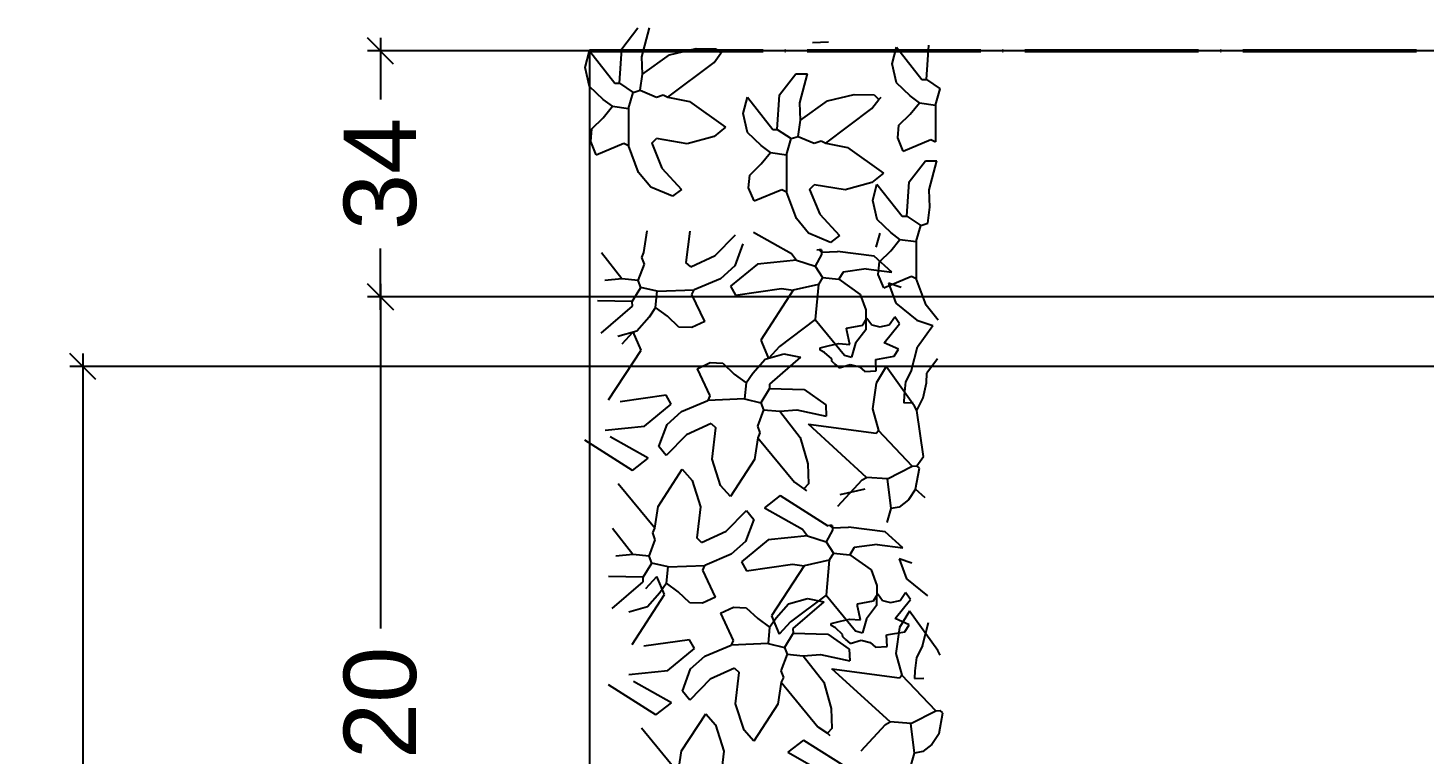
# Model space of a CAD drawing. Header units: inches. Extents: x 745 to 1928, y 308 to 2639.
# Drawn here: x 761.8 to 954.8, y 1880 to 1980.4 of the extents above; entities that cross this region are included whole.
import ezdxf

# ---------------------------------------------------------------- set-up
doc = ezdxf.new("R2010")
doc.units = ezdxf.units.IN
doc.header["$MEASUREMENT"] = 0
doc.linetypes.add('ACAD_ISO04W100', pattern=[30, 24, -3, 0, -3])
for name, color, linetype, lineweight in [('A-ELEV-MBE1', 7, 'Continuous', 25), ('A-WALL-FULL', 7, 'Continuous', 50), ('G-ANNO-DIM', 90, 'Continuous', 18), ('G-HEDGE', 96, 'Continuous', 25)]:
    doc.layers.add(name, color=color, linetype=linetype, lineweight=lineweight)
doc.styles.add('ARIAL', font='arial.ttf')
doc.dimstyles.new('TICK_36', dxfattribs={"dimtxt": 10, "dimasz": 3.6, "dimexe": 1.8, "dimexo": 1.2, "dimgap": 1.8, "dimtad": 0, "dimdec": 0, "dimzin": 0, "dimdsep": 46, "dimtxsty": 'ARIAL', "dimblk": 'OBLIQUE', "dimcen": 1.8, "dimdle": 1.8, "dimclrd": 256, "dimclrt": 256, "dimadec": 0, "dimazin": 0, "dimtfac": 1, "dimtdec": 0, "dimtmove": 1, "dimatfit": 3, "dimldrblk": 'OPEN90', "dimfxl": 1, "dimtfill": 1, "dimtolj": 1, "dimtzin": 0, "dimarcsym": 0})

# ---------------------------------------------------------------- blocks, each defined once
blk = doc.blocks.new('_Oblique')
at = {"color": 0, "linetype": 'ByBlock', "lineweight": -2}
blk.add_line((-0.5, -0.5), (0.5, 0.5), dxfattribs=at)
blk = doc.blocks.new('*D22')
at = {"layer": 'Defpoints', "color": 0, "transparency": 16777216}
for p in [(1753.42, 1977.17), (1753.42, 1723.17), (1881.37, 1723.17), (956.41, 617.04), (791.14, 527.04), (956.41, 527.04)]:
    blk.add_point(p, dxfattribs=at)
at = {"layer": 'G-ANNO-DIM', "lineweight": -2, "transparency": 16777216}
for p, q in [((1881.37, 1978.97), (1881.37, 1863.08)), ((1881.37, 1721.37), (1881.37, 1837.26)), ((791.14, 618.84), (791.14, 580.99)), ((791.14, 525.24), (791.14, 563.09))]:
    blk.add_line(p, q, dxfattribs=at)
at = {"layer": 'G-ANNO-DIM', "color": 0, "lineweight": -2, "transparency": 16777216}
for p, q in [((1754.62, 1977.17), (1883.17, 1977.17)), ((1754.62, 1723.17), (1883.17, 1723.17)), ((955.21, 617.04), (789.34, 617.04)), ((955.21, 527.04), (789.34, 527.04))]:
    blk.add_line(p, q, dxfattribs=at)
at = {"layer": 'G-ANNO-DIM', "lineweight": -2, "transparency": 16777216, "xscale": 3.6, "yscale": 3.6, "zscale": 3.6}
for p, rotation in [((1881.37, 1977.17), 90), ((1881.37, 1723.17), 270), ((791.14, 617.04), 90), ((791.14, 527.04), 270)]:
    blk.add_blockref('_Oblique', p, dxfattribs=dict(at, rotation=rotation))
at = {"layer": 'G-ANNO-DIM', "transparency": 16777216, "char_height": 10, "attachment_point": 5, "rotation": 90, "style": 'ARIAL', "bg_fill": 3, "box_fill_scale": 1.25, "bg_fill_color": 256, "bg_fill_true_color": 13158600, "bg_fill_transparency": 0}
for s, insert in [('\\A1;254', (1881.37, 1850.17)), ('\\A1;90', (791.14, 572.04))]:
    blk.add_mtext(s, dxfattribs=dict(at, insert=insert))
blk = doc.blocks.new('_Open90')
at = {"color": 0, "linetype": 'ByBlock', "lineweight": -2}
for p, q in [((0, 0), (-1, 0)), ((-0.5, 0.5), (0, 0)), ((0, 0), (-0.5, -0.5))]:
    blk.add_line(p, q, dxfattribs=at)
blk = doc.blocks.new('*D33')
at = {"layer": 'Defpoints', "color": 0, "transparency": 16777216}
for p in [(1233.67, 1943.17), (810.53, 1823.17), (1233.67, 1823.17)]:
    blk.add_point(p, dxfattribs=at)
at = {"layer": 'G-ANNO-DIM', "color": 0, "lineweight": -2, "transparency": 16777216}
for p, q in [((1232.47, 1943.17), (808.73, 1943.17)), ((1232.47, 1823.17), (808.73, 1823.17))]:
    blk.add_line(p, q, dxfattribs=at)
at = {"layer": 'G-ANNO-DIM', "lineweight": -2, "transparency": 16777216}
for p, q in [((810.53, 1944.97), (810.53, 1895.53)), ((810.53, 1821.37), (810.53, 1870.81))]:
    blk.add_line(p, q, dxfattribs=at)
at = {"layer": 'G-ANNO-DIM', "lineweight": -2, "transparency": 16777216, "xscale": 3.6, "yscale": 3.6, "zscale": 3.6}
for p, rotation in [((810.53, 1943.17), 90), ((810.53, 1823.17), 270)]:
    blk.add_blockref('_Oblique', p, dxfattribs=dict(at, rotation=rotation))
at = {"layer": 'G-ANNO-DIM', "transparency": 16777216, "insert": (810.53, 1883.17), "char_height": 10, "attachment_point": 5, "rotation": 90, "style": 'ARIAL', "bg_fill": 3, "box_fill_scale": 1.25, "bg_fill_color": 256, "bg_fill_true_color": 13158600, "bg_fill_transparency": 0}
blk.add_mtext('\\A1;120', dxfattribs=at)
blk = doc.blocks.new('*D34')
at = {"layer": 'Defpoints', "color": 0, "transparency": 16777216}
for p in [(810.53, 1977.17), (1233.67, 1977.17), (1233.67, 1943.17)]:
    blk.add_point(p, dxfattribs=at)
at = {"layer": 'G-ANNO-DIM', "lineweight": -2, "transparency": 16777216}
for p, q in [((810.53, 1978.97), (810.53, 1969.11)), ((810.53, 1941.37), (810.53, 1951.23))]:
    blk.add_line(p, q, dxfattribs=at)
at = {"layer": 'G-ANNO-DIM', "color": 0, "lineweight": -2, "transparency": 16777216}
for p, q in [((1232.47, 1977.17), (808.73, 1977.17)), ((1232.47, 1943.17), (808.73, 1943.17))]:
    blk.add_line(p, q, dxfattribs=at)
at = {"layer": 'G-ANNO-DIM', "lineweight": -2, "transparency": 16777216, "xscale": 3.6, "yscale": 3.6, "zscale": 3.6}
for p, rotation in [((810.53, 1977.17), 90), ((810.53, 1943.17), 270)]:
    blk.add_blockref('_Oblique', p, dxfattribs=dict(at, rotation=rotation))
at = {"layer": 'G-ANNO-DIM', "transparency": 16777216, "insert": (810.53, 1960.17), "char_height": 10, "attachment_point": 5, "rotation": 90, "style": 'ARIAL', "bg_fill": 3, "box_fill_scale": 1.25, "bg_fill_color": 256, "bg_fill_true_color": 13158600, "bg_fill_transparency": 0}
blk.add_mtext('\\A1;34', dxfattribs=at)
blk = doc.blocks.new('*D36')
at = {"layer": 'Defpoints', "color": 0, "transparency": 16777216}
for p in [(960.57, 1933.53), (769.39, 1725.17), (960.57, 1725.17)]:
    blk.add_point(p, dxfattribs=at)
at = {"layer": 'G-ANNO-DIM', "color": 0, "lineweight": -2, "transparency": 16777216}
for p, q in [((959.37, 1933.53), (767.59, 1933.53)), ((959.37, 1725.17), (767.59, 1725.17))]:
    blk.add_line(p, q, dxfattribs=at)
at = {"layer": 'G-ANNO-DIM', "lineweight": -2, "transparency": 16777216}
for p, q in [((769.39, 1935.33), (769.39, 1842.29)), ((769.39, 1723.37), (769.39, 1816.41))]:
    blk.add_line(p, q, dxfattribs=at)
at = {"layer": 'G-ANNO-DIM', "lineweight": -2, "transparency": 16777216, "xscale": 3.6, "yscale": 3.6, "zscale": 3.6}
for p, rotation in [((769.39, 1933.53), 90), ((769.39, 1725.17), 270)]:
    blk.add_blockref('_Oblique', p, dxfattribs=dict(at, rotation=rotation))
at = {"layer": 'G-ANNO-DIM', "transparency": 16777216, "insert": (769.39, 1829.35), "char_height": 10, "attachment_point": 5, "rotation": 90, "style": 'ARIAL', "bg_fill": 3, "box_fill_scale": 1.25, "bg_fill_color": 256, "bg_fill_true_color": 13158600, "bg_fill_transparency": 0}
blk.add_mtext('\\A1;208', dxfattribs=at)

msp = doc.modelspace()

# ---------------------------------------------------------------- dimensions: what is measured, and where the dimension line sits
at = {"layer": 'G-ANNO-DIM'}
dim = msp.add_linear_dim(base=(1881.37, 1723.17), p1=(1753.42, 1977.17), p2=(1753.42, 1723.17), angle=90, dimstyle='TICK_36', dxfattribs=at)
dim.commit()
dim.dimension.update_dxf_attribs({"geometry": '*D22', "text_midpoint": (1881.37, 1850.17)})

# ---------------------------------------------------------------- next in the draw order: linework, layer by layer
at = {"layer": 'A-ELEV-MBE1'}
msp.add_line((839.42, 1977.17), (839.42, 1723.17), dxfattribs=at)
at = {"layer": 'A-WALL-FULL', "linetype": 'ACAD_ISO04W100'}
msp.add_line((839.42, 1977.17), (1753.42, 1977.17), dxfattribs=at)
at = {"layer": 'G-HEDGE'}
for p, q in [((843.88, 1977.49), (846.11, 1980.36)), ((846.66, 1976.36), (847.71, 1980.36)), ((870.24, 1978.33), (872.47, 1978.42)), ((885.99, 1973.21), (886.31, 1977.99)), ((838.84, 1974.89), (839.42, 1977.17)), ((839.42, 1977.17), (842.93, 1972.71)), ((843.56, 1972.71), (843.88, 1977.49)), ((846.75, 1973.98), (846.66, 1976.36)), ((846.75, 1973.98), (850.5, 1976.65)), ((850.5, 1976.65), (854.18, 1977.53)), ((854.18, 1977.53), (856.96, 1977.49)), ((856.64, 1975.58), (857.6, 1976.85)), ((856.96, 1977.49), (857.6, 1976.85)), ((857.6, 1976.85), (857.91, 1977.17)), ((881.27, 1975.4), (881.85, 1977.68)), ((881.85, 1977.68), (885.35, 1973.21)), ((839.45, 1972.26), (838.84, 1974.89)), ((846.43, 1971.75), (846.75, 1973.98)), ((850.26, 1970.79), (856.64, 1975.58)), ((865.71, 1971.12), (867.94, 1973.99)), ((867.94, 1973.99), (869.54, 1973.99)), ((868.49, 1969.98), (869.54, 1973.99)), ((881.88, 1972.76), (881.27, 1975.4)), ((841.33, 1970.47), (839.45, 1972.26)), ((842.93, 1972.71), (843.56, 1972.71)), ((843.56, 1972.71), (845.48, 1971.43)), ((883.76, 1970.98), (881.88, 1972.76)), ((885.35, 1973.21), (885.99, 1973.21)), ((885.99, 1973.21), (887.9, 1971.93)), ((842.61, 1969.52), (841.33, 1970.47)), ((844.84, 1969.2), (845.48, 1971.43)), ((845.48, 1971.43), (846.43, 1971.75)), ((846.43, 1971.75), (848.67, 1970.79)), ((848.67, 1970.79), (849.62, 1971.11)), ((849.62, 1971.11), (850.26, 1970.79)), ((850.26, 1970.79), (853.26, 1970.2)), ((853.26, 1970.2), (858.23, 1966.65)), ((860.67, 1968.52), (861.25, 1970.8)), ((861.25, 1970.8), (864.75, 1966.33)), ((865.39, 1966.33), (865.71, 1971.12)), ((868.58, 1967.61), (872.33, 1970.27)), ((872.33, 1970.27), (876.01, 1971.15)), ((876.01, 1971.15), (878.79, 1971.12)), ((878.47, 1969.2), (879.43, 1970.48)), ((878.79, 1971.12), (879.43, 1970.48)), ((879.43, 1970.48), (879.74, 1970.8)), ((885.03, 1970.02), (883.76, 1970.98)), ((887.27, 1969.7), (887.9, 1971.93)), ((841.33, 1967.92), (842.61, 1969.52)), ((842.61, 1969.52), (844.84, 1969.2)), ((844.84, 1969.2), (844.84, 1964.1)), ((861.28, 1965.88), (860.67, 1968.52)), ((868.58, 1967.61), (868.49, 1969.98)), ((872.09, 1964.42), (878.47, 1969.2)), ((882.19, 1966.9), (883.76, 1968.43)), ((883.76, 1968.43), (885.03, 1970.02)), ((885.03, 1970.02), (887.27, 1969.7)), ((887.27, 1969.7), (887.27, 1964.6)), ((839.61, 1964.64), (839.76, 1966.4)), ((839.76, 1966.4), (841.33, 1967.92)), ((858.23, 1966.65), (856.64, 1965.37)), ((864.75, 1966.33), (865.39, 1966.33)), ((865.39, 1966.33), (867.31, 1965.06)), ((868.26, 1965.37), (868.58, 1967.61)), ((882.03, 1965.15), (882.19, 1966.9)), ((840.37, 1962.82), (839.61, 1964.64)), ((840.37, 1962.82), (844.2, 1964.41)), ((844.2, 1964.41), (844.84, 1964.1)), ((848.03, 1964.41), (848.67, 1965.05)), ((848.03, 1964.41), (849.42, 1960.98)), ((852.95, 1964.35), (848.67, 1965.05)), ((856.64, 1965.37), (852.95, 1964.35)), ((863.16, 1964.1), (861.28, 1965.88)), ((866.67, 1962.82), (867.31, 1965.06)), ((867.31, 1965.06), (868.26, 1965.37)), ((868.26, 1965.37), (870.49, 1964.42)), ((870.49, 1964.42), (871.45, 1964.74)), ((871.45, 1964.74), (872.09, 1964.42)), ((872.09, 1964.42), (875.09, 1963.83)), ((882.8, 1963.32), (882.03, 1965.15)), ((882.8, 1963.32), (886.63, 1964.92)), ((886.63, 1964.92), (887.27, 1964.6)), ((846.2, 1960.39), (844.84, 1964.1)), ((864.44, 1963.14), (863.16, 1964.1)), ((863.16, 1961.55), (864.44, 1963.14)), ((864.44, 1963.14), (866.67, 1962.82)), ((866.67, 1962.82), (866.67, 1957.72)), ((875.09, 1963.83), (880.06, 1960.27)), ((849.42, 1960.98), (852.17, 1958.04)), ((861.59, 1960.02), (863.16, 1961.55)), ((883.62, 1959.1), (885.85, 1961.97)), ((885.85, 1961.97), (887.44, 1961.97)), ((886.4, 1957.97), (887.44, 1961.97)), ((847.89, 1958.34), (846.2, 1960.39)), ((861.43, 1958.27), (861.59, 1960.02)), ((869.86, 1958.04), (870.49, 1958.68)), ((874.78, 1957.97), (870.49, 1958.68)), ((878.47, 1959), (874.78, 1957.97)), ((880.06, 1960.27), (878.47, 1959)), ((878.57, 1956.5), (879.15, 1958.78)), ((879.15, 1958.78), (882.66, 1954.32)), ((883.3, 1954.32), (883.62, 1959.1)), ((850.9, 1957.08), (847.89, 1958.34)), ((852.17, 1958.04), (850.9, 1957.08)), ((862.2, 1956.44), (861.43, 1958.27)), ((862.2, 1956.44), (866.03, 1958.04)), ((866.03, 1958.04), (866.67, 1957.72)), ((868.03, 1954.02), (866.67, 1957.72)), ((869.86, 1958.04), (871.25, 1954.6)), ((886.49, 1955.59), (886.4, 1957.97)), ((879.19, 1953.87), (878.57, 1956.5)), ((886.17, 1953.36), (886.49, 1955.59)), ((869.72, 1951.97), (868.03, 1954.02)), ((871.25, 1954.6), (874, 1951.66)), ((881.07, 1952.09), (879.19, 1953.87)), ((882.66, 1954.32), (883.3, 1954.32)), ((883.3, 1954.32), (885.21, 1953.04)), ((884.57, 1950.81), (885.21, 1953.04)), ((885.21, 1953.04), (886.17, 1953.36)), ((846.95, 1949.3), (847.41, 1952.32)), ((853.28, 1952.27), (852.76, 1947.95)), ((856.8, 1948.89), (859.62, 1951.76)), ((862.12, 1952.14), (867.36, 1949.17)), ((872.73, 1950.7), (869.72, 1951.97)), ((874, 1951.66), (872.73, 1950.7)), ((879.06, 1950.06), (879.61, 1952)), ((882.34, 1951.13), (881.07, 1952.09)), ((881.07, 1949.54), (882.34, 1951.13)), ((882.34, 1951.13), (884.57, 1950.81)), ((843.92, 1945.65), (841.09, 1949.28)), ((846.66, 1948.64), (846.95, 1949.29)), ((860.63, 1950.53), (859.5, 1947.47)), ((867.36, 1949.17), (868.04, 1948.24)), ((871.51, 1949.04), (870.63, 1947.4)), ((871.17, 1949.66), (870.85, 1949.64)), ((871.49, 1949.67), (871.17, 1949.66)), ((871.17, 1949.66), (871.5, 1949.35)), ((871.49, 1949.67), (871.5, 1949.35)), ((871.5, 1949.35), (873.73, 1949.45)), ((871.5, 1949.35), (871.51, 1949.04)), ((878.78, 1948.81), (873.73, 1949.45)), ((879.49, 1948.01), (881.07, 1949.54)), ((884.57, 1950.81), (884.57, 1945.71)), ((846.17, 1945.43), (847.02, 1947.7)), ((847.02, 1947.7), (846.66, 1948.64)), ((853.42, 1947.34), (852.76, 1947.95)), ((853.42, 1947.34), (856.8, 1948.89)), ((859.5, 1947.47), (857.52, 1945.69)), ((862.64, 1947.69), (858.94, 1944.66)), ((868.04, 1948.24), (862.64, 1947.69)), ((868.04, 1948.24), (870.63, 1947.4)), ((870.63, 1947.4), (871.65, 1945.85)), ((877.66, 1947.07), (874.49, 1946.61)), ((877.66, 1947.07), (881.22, 1946.61)), ((881.22, 1946.61), (878.78, 1948.81)), ((879.34, 1946.25), (879.49, 1948.01)), ((843.92, 1945.65), (841.55, 1945.46)), ((846.17, 1945.43), (843.92, 1945.65)), ((846.53, 1944.49), (846.17, 1945.43)), ((857.52, 1945.69), (853.88, 1944.17)), ((871.65, 1945.85), (871.06, 1944.87)), ((871.65, 1945.85), (873.9, 1945.63)), ((874.49, 1946.61), (873.9, 1945.63)), ((873.9, 1945.63), (876.86, 1943.52)), ((880.11, 1944.43), (879.34, 1946.25)), ((880.11, 1944.43), (883.94, 1946.03)), ((882.49, 1944.47), (880.74, 1945.08)), ((880.74, 1945.08), (881.76, 1942.29)), ((883.94, 1946.03), (884.57, 1945.71)), ((885.94, 1942.01), (884.57, 1945.71)), ((845.33, 1942.52), (846.53, 1944.49)), ((848.78, 1943.95), (846.53, 1944.49)), ((848.56, 1941.7), (848.78, 1943.95)), ((848.78, 1943.95), (853.88, 1944.17)), ((853.59, 1943.52), (853.88, 1944.17)), ((855.35, 1939.77), (853.59, 1943.52)), ((858.94, 1944.66), (859.63, 1943.41)), ((859.63, 1943.41), (865.97, 1944.32)), ((867.58, 1944.08), (863.09, 1937.18)), ((865.97, 1944.32), (867.58, 1944.08)), ((871.06, 1944.87), (867.58, 1944.08)), ((871.06, 1944.87), (870.63, 1940.06)), ((876.86, 1943.52), (877.64, 1941.39)), ((845.33, 1942.52), (840.54, 1942.63)), ((841.06, 1938.18), (845.36, 1941.88)), ((845.36, 1941.88), (845.33, 1942.52)), ((848.56, 1941.7), (847.66, 1940.39)), ((850.21, 1940.5), (848.56, 1941.7)), ((877.64, 1941.39), (877.61, 1938.62)), ((881.76, 1942.29), (884.65, 1939.96)), ((887.62, 1939.96), (885.94, 1942.01)), ((847.66, 1940.39), (845.96, 1938.43)), ((851.8, 1938.99), (850.21, 1940.5)), ((855.35, 1939.77), (853.57, 1938.92)), ((870.63, 1940.06), (865.68, 1936.33)), ((870.63, 1940.06), (874.67, 1935.13)), ((877.19, 1939.25), (877.78, 1940.23)), ((877.78, 1940.23), (878.45, 1939.33)), ((878.45, 1939.33), (879.55, 1939.03)), ((879.55, 1939.03), (880.85, 1939.32)), ((880.17, 1936.82), (882.29, 1939.47)), ((880.85, 1939.32), (881.61, 1940.4)), ((882.29, 1939.47), (881.61, 1940.4)), ((884.65, 1939.96), (886.87, 1939.23)), ((845.96, 1938.43), (843.36, 1937.7)), ((843.97, 1936.68), (845.49, 1938.34)), ((846.56, 1935.83), (845.49, 1938.34)), ((853.57, 1938.92), (851.8, 1938.99)), ((874.97, 1938.83), (877.19, 1939.25)), ((874.99, 1938.51), (874.97, 1938.83)), ((875.39, 1936.61), (874.99, 1938.51)), ((877.61, 1938.62), (876.2, 1936.79)), ((884.77, 1936.27), (886.87, 1939.23)), ((842.07, 1928.93), (846.56, 1935.83)), ((863.09, 1937.18), (864.16, 1934.67)), ((865.68, 1936.33), (864.16, 1934.67)), ((871.31, 1936.14), (872.61, 1936.43)), ((871.32, 1935.82), (871.31, 1936.14)), ((871.93, 1935.5), (871.32, 1935.82)), ((872.92, 1934.59), (871.93, 1935.5)), ((872.61, 1936.43), (873.87, 1936.73)), ((873.87, 1936.73), (875.39, 1936.61)), ((876.2, 1936.79), (875.64, 1934.85)), ((882.12, 1935.95), (880.17, 1936.82)), ((881.53, 1934.97), (882.12, 1935.95)), ((883.95, 1933.04), (884.77, 1936.27)), ((854.3, 1933.24), (856.09, 1934.09)), ((856.09, 1934.09), (857.85, 1934.01)), ((857.85, 1934.01), (859.44, 1932.51)), ((861.99, 1932.62), (863.69, 1934.57)), ((863.69, 1934.57), (866.3, 1935.3)), ((868.6, 1934.82), (864.29, 1931.12)), ((866.3, 1935.3), (868.6, 1934.82)), ((872.94, 1934.27), (872.92, 1934.59)), ((873.27, 1933.97), (872.94, 1934.27)), ((873.27, 1933.97), (873.93, 1933.36)), ((873.93, 1933.36), (875.47, 1933.83)), ((874.67, 1935.13), (875.64, 1934.85)), ((875.47, 1933.83), (876.74, 1933.49)), ((876.74, 1933.49), (877.47, 1932.87)), ((878.99, 1934.54), (881.53, 1934.97)), ((879.06, 1932.94), (878.99, 1934.54)), ((880.44, 1933.55), (879.03, 1931.26)), ((884.33, 1928.08), (880.44, 1933.55)), ((887.55, 1934.61), (886.04, 1932.63)), ((854.3, 1933.24), (856.06, 1929.49)), ((859.44, 1932.51), (861.09, 1931.3)), ((861.09, 1931.3), (861.99, 1932.62)), ((877.47, 1932.87), (879.06, 1932.94)), ((883.95, 1933.04), (883.11, 1931.44)), ((886.01, 1931.28), (886.04, 1932.63)), ((861.09, 1931.3), (860.87, 1929.06)), ((864.32, 1930.49), (863.13, 1928.52)), ((864.29, 1931.12), (864.32, 1930.49)), ((864.32, 1930.49), (869.11, 1930.38)), ((869.11, 1930.38), (872.08, 1928.27)), ((879.03, 1931.26), (878.53, 1927.7)), ((883.11, 1931.44), (882.9, 1929.59)), ((885.56, 1929.2), (886.01, 1931.28)), ((850.03, 1929.6), (843.68, 1928.68)), ((847.02, 1925.32), (850.72, 1928.35)), ((850.72, 1928.35), (850.03, 1929.6)), ((852.13, 1927.31), (855.77, 1928.84)), ((856.06, 1929.49), (855.77, 1928.84)), ((860.87, 1929.06), (855.77, 1928.84)), ((860.87, 1929.06), (863.13, 1928.52)), ((863.13, 1928.52), (863.49, 1927.58)), ((872.08, 1928.27), (872.15, 1926.68)), ((878.53, 1927.7), (879.37, 1924.68)), ((882.9, 1929.59), (882.87, 1928.53)), ((882.87, 1928.53), (884.15, 1928.58)), ((884.67, 1927.46), (884.33, 1928.08)), ((884.67, 1927.46), (885.56, 1929.2)), ((850.16, 1925.54), (852.13, 1927.31)), ((863.49, 1927.58), (862.63, 1925.31)), ((863.49, 1927.58), (865.73, 1927.36)), ((865.73, 1927.36), (868.1, 1927.55)), ((865.73, 1927.36), (868.56, 1923.73)), ((868.1, 1927.55), (872.15, 1926.68)), ((885.59, 1921.12), (884.67, 1927.46)), ((841.62, 1924.76), (847.02, 1925.32)), ((847.53, 1920.87), (842.3, 1923.83)), ((849.03, 1922.48), (850.16, 1925.54)), ((852.86, 1924.12), (850.04, 1921.25)), ((856.23, 1925.66), (852.86, 1924.12)), ((856.23, 1925.66), (856.9, 1925.06)), ((856.38, 1920.74), (856.9, 1925.06)), ((862.63, 1925.31), (862.99, 1924.36)), ((862.99, 1924.36), (862.7, 1923.71)), ((869.71, 1925.58), (879.06, 1924.34)), ((877.73, 1918.22), (869.71, 1925.58)), ((879.06, 1924.34), (879.37, 1924.68)), ((884.05, 1919.77), (879.37, 1924.68)), ((845.37, 1919.18), (838.81, 1923.36)), ((850.04, 1921.25), (849.03, 1922.48)), ((862.7, 1923.71), (862.24, 1920.69)), ((862.7, 1923.71), (867.76, 1917.55)), ((868.56, 1923.73), (869.6, 1920.09)), ((845.37, 1919.18), (847.53, 1920.87)), ((857.56, 1917.1), (856.38, 1920.74)), ((862.24, 1920.69), (858.91, 1915.57)), ((869.6, 1920.09), (869.68, 1917.31)), ((884.69, 1919.8), (885.59, 1921.12)), ((848.91, 1914.21), (852.25, 1919.34)), ((852.25, 1919.34), (853.6, 1917.8)), ((877.11, 1917.87), (877.73, 1918.22)), ((880.61, 1918.03), (877.73, 1918.22)), ((880.61, 1918.03), (884.05, 1919.77)), ((881.11, 1913.9), (880.61, 1918.03)), ((884.05, 1919.77), (884.69, 1919.8)), ((884.51, 1916.6), (885.02, 1919.5)), ((885.02, 1919.5), (884.69, 1919.8)), ((848.46, 1911.19), (843.4, 1917.35)), ((853.6, 1917.8), (854.78, 1914.16)), ((858.91, 1915.57), (857.56, 1917.1)), ((867.76, 1917.55), (869.07, 1916.65)), ((869.68, 1917.31), (869.07, 1916.65)), ((869.07, 1916.65), (869.41, 1916.34)), ((873.76, 1914.22), (877.11, 1917.87)), ((877.49, 1916.59), (874.01, 1915.8)), ((884.51, 1916.6), (883.52, 1915.1)), ((885.84, 1915.38), (884.51, 1916.6)), ((848.46, 1911.19), (848.91, 1914.21)), ((865.78, 1915.72), (863.62, 1914.03)), ((865.78, 1915.72), (872.35, 1911.54)), ((883.52, 1915.1), (882.24, 1914.12)), ((854.78, 1914.16), (854.26, 1909.85)), ((858.3, 1910.78), (861.12, 1913.66)), ((862.13, 1912.42), (861, 1909.36)), ((861.12, 1913.66), (862.13, 1912.42)), ((863.62, 1914.03), (868.86, 1911.07)), ((880.56, 1911.96), (881.11, 1913.9)), ((882.24, 1914.12), (881.11, 1913.9)), ((845.42, 1907.55), (842.6, 1911.17)), ((848.17, 1910.54), (848.46, 1911.19)), ((848.53, 1909.6), (848.17, 1910.54)), ((854.93, 1909.24), (858.3, 1910.78)), ((868.86, 1911.07), (869.54, 1910.14)), ((873.02, 1910.93), (872.13, 1909.29)), ((872.67, 1911.55), (872.35, 1911.54)), ((872.99, 1911.57), (872.67, 1911.55)), ((872.67, 1911.55), (873, 1911.25)), ((872.99, 1911.57), (873, 1911.25)), ((873, 1911.25), (875.23, 1911.35)), ((873, 1911.25), (873.02, 1910.93)), ((880.28, 1910.7), (875.23, 1911.35)), ((882.72, 1908.5), (880.28, 1910.7)), ((847.67, 1907.32), (848.53, 1909.6)), ((854.93, 1909.24), (854.26, 1909.85)), ((861, 1909.36), (859.02, 1907.59)), ((864.14, 1909.59), (860.44, 1906.55)), ((869.54, 1910.14), (864.14, 1909.59)), ((869.54, 1910.14), (872.13, 1909.29)), ((872.13, 1909.29), (873.16, 1907.74)), ((875.99, 1908.51), (875.4, 1907.52)), ((879.17, 1908.96), (875.99, 1908.51)), ((879.17, 1908.96), (882.72, 1908.5)), ((845.42, 1907.55), (843.06, 1907.35)), ((847.67, 1907.32), (845.42, 1907.55)), ((848.03, 1906.38), (847.67, 1907.32)), ((859.02, 1907.59), (855.38, 1906.06)), ((860.44, 1906.55), (861.13, 1905.3)), ((872.56, 1906.76), (869.08, 1905.97)), ((872.56, 1906.76), (872.13, 1901.95)), ((873.16, 1907.74), (872.56, 1906.76)), ((873.16, 1907.74), (875.4, 1907.52)), ((875.4, 1907.52), (878.36, 1905.42)), ((884, 1906.36), (882.24, 1906.98)), ((882.24, 1906.98), (883.26, 1904.18)), ((846.84, 1904.42), (842.04, 1904.53)), ((846.84, 1904.42), (848.03, 1906.38)), ((847.21, 1902.86), (848.73, 1904.53)), ((850.29, 1905.84), (848.03, 1906.38)), ((849.8, 1902.02), (848.73, 1904.53)), ((850.06, 1903.6), (850.29, 1905.84)), ((850.29, 1905.84), (855.38, 1906.06)), ((855.09, 1905.41), (855.38, 1906.06)), ((856.85, 1901.66), (855.09, 1905.41)), ((861.13, 1905.3), (867.48, 1906.22)), ((869.08, 1905.97), (864.6, 1899.07)), ((867.48, 1906.22), (869.08, 1905.97)), ((878.36, 1905.42), (879.14, 1903.28)), ((842.56, 1900.08), (846.86, 1903.78)), ((846.86, 1903.78), (846.84, 1904.42)), ((850.06, 1903.6), (849.16, 1902.28)), ((851.71, 1902.39), (850.06, 1903.6)), ((879.14, 1903.28), (879.11, 1900.52)), ((883.26, 1904.18), (886.15, 1901.85)), ((845.31, 1895.12), (849.8, 1902.02)), ((849.16, 1902.28), (847.47, 1900.33)), ((853.3, 1900.89), (851.71, 1902.39)), ((855.07, 1900.81), (853.3, 1900.89)), ((856.85, 1901.66), (855.07, 1900.81)), ((865.23, 1898.81), (866.93, 1900.76)), ((866.93, 1900.76), (869.54, 1901.49)), ((872.13, 1901.95), (867.19, 1898.23)), ((871.84, 1901.01), (867.53, 1897.31)), ((869.54, 1901.49), (871.84, 1901.01)), ((872.13, 1901.95), (876.18, 1897.02)), ((876.47, 1900.73), (878.69, 1901.14)), ((876.49, 1900.41), (876.47, 1900.73)), ((878.69, 1901.14), (879.29, 1902.12)), ((879.29, 1902.12), (879.95, 1901.22)), ((879.95, 1901.22), (881.05, 1900.93)), ((881.05, 1900.93), (882.35, 1901.21)), ((881.67, 1898.72), (883.79, 1901.36)), ((882.35, 1901.21), (883.11, 1902.29)), ((883.79, 1901.36), (883.11, 1902.29)), ((847.47, 1900.33), (844.86, 1899.6)), ((857.54, 1899.43), (859.33, 1900.28)), ((857.54, 1899.43), (859.3, 1895.67)), ((859.33, 1900.28), (861.09, 1900.2)), ((861.09, 1900.2), (862.68, 1898.7)), ((864.33, 1897.49), (865.23, 1898.81)), ((864.6, 1899.07), (865.66, 1896.56)), ((876.89, 1898.51), (876.49, 1900.41)), ((879.11, 1900.52), (877.7, 1898.68)), ((883.68, 1899.74), (882.27, 1897.45)), ((887.56, 1894.27), (883.68, 1899.74)), ((862.68, 1898.7), (864.33, 1897.49)), ((864.33, 1897.49), (864.11, 1895.25)), ((867.19, 1898.23), (865.66, 1896.56)), ((867.53, 1897.31), (867.56, 1896.67)), ((872.81, 1898.04), (874.11, 1898.32)), ((872.83, 1897.72), (872.81, 1898.04)), ((873.43, 1897.4), (872.83, 1897.72)), ((874.42, 1896.49), (873.43, 1897.4)), ((874.11, 1898.32), (875.37, 1898.63)), ((875.37, 1898.63), (876.89, 1898.51)), ((876.18, 1897.02), (877.15, 1896.75)), ((877.7, 1898.68), (877.15, 1896.75)), ((880.49, 1896.43), (883.03, 1896.86)), ((883.62, 1897.84), (881.67, 1898.72)), ((882.27, 1897.45), (881.77, 1893.88)), ((883.03, 1896.86), (883.62, 1897.84)), ((885.45, 1894.94), (886.27, 1898.16)), ((853.26, 1895.78), (846.92, 1894.87)), ((853.96, 1894.54), (853.26, 1895.78)), ((855.37, 1893.5), (859.01, 1895.02)), ((859.3, 1895.67), (859.01, 1895.02)), ((864.11, 1895.25), (859.01, 1895.02)), ((864.11, 1895.25), (866.37, 1894.71)), ((867.56, 1896.67), (866.37, 1894.71)), ((867.56, 1896.67), (872.35, 1896.56)), ((872.35, 1896.56), (875.32, 1894.46)), ((874.44, 1896.17), (874.42, 1896.49)), ((874.77, 1895.86), (874.44, 1896.17)), ((874.77, 1895.86), (875.44, 1895.25)), ((875.44, 1895.25), (876.97, 1895.72)), ((876.97, 1895.72), (878.24, 1895.38)), ((878.24, 1895.38), (878.97, 1894.77)), ((880.56, 1894.84), (880.49, 1896.43)), ((885.45, 1894.94), (884.61, 1893.34)), ((850.26, 1891.5), (853.96, 1894.54)), ((853.4, 1891.73), (855.37, 1893.5)), ((866.73, 1893.76), (865.87, 1891.49)), ((866.37, 1894.71), (866.73, 1893.76)), ((866.73, 1893.76), (868.97, 1893.54)), ((868.97, 1893.54), (871.34, 1893.74)), ((868.97, 1893.54), (871.8, 1889.92)), ((871.34, 1893.74), (875.39, 1892.87)), ((875.32, 1894.46), (875.39, 1892.87)), ((878.97, 1894.77), (880.56, 1894.84)), ((881.77, 1893.88), (882.6, 1890.86)), ((884.61, 1893.34), (884.4, 1891.49)), ((887.91, 1893.65), (887.56, 1894.27)), ((844.86, 1890.95), (850.26, 1891.5)), ((852.27, 1888.66), (853.4, 1891.73)), ((859.47, 1891.85), (856.1, 1890.31)), ((859.47, 1891.85), (860.13, 1891.24)), ((859.62, 1886.93), (860.13, 1891.24)), ((865.87, 1891.49), (866.23, 1890.55)), ((872.94, 1891.76), (882.3, 1890.53)), ((880.97, 1884.41), (872.94, 1891.76)), ((884.4, 1891.49), (884.37, 1890.42)), ((848.61, 1885.37), (842.04, 1889.55)), ((850.77, 1887.06), (845.53, 1890.02)), ((856.1, 1890.31), (853.28, 1887.43)), ((865.94, 1889.9), (865.48, 1886.88)), ((866.23, 1890.55), (865.94, 1889.9)), ((865.94, 1889.9), (870.99, 1883.74)), ((871.8, 1889.92), (872.84, 1886.28)), ((882.3, 1890.53), (882.6, 1890.86)), ((887.29, 1885.96), (882.6, 1890.86)), ((884.37, 1890.42), (885.65, 1890.48)), ((853.28, 1887.43), (852.27, 1888.66)), ((848.61, 1885.37), (850.77, 1887.06)), ((852.15, 1880.4), (855.49, 1885.52)), ((855.49, 1885.52), (856.83, 1883.99)), ((860.8, 1883.29), (859.62, 1886.93)), ((865.48, 1886.88), (862.14, 1881.75)), ((872.84, 1886.28), (872.92, 1883.5)), ((883.85, 1884.21), (887.29, 1885.96)), ((887.29, 1885.96), (887.92, 1885.99)), ((887.74, 1882.79), (888.26, 1885.68)), ((888.26, 1885.68), (887.92, 1885.99)), ((851.69, 1877.38), (846.64, 1883.54)), ((856.83, 1883.99), (858.02, 1880.35)), ((862.14, 1881.75), (860.8, 1883.29)), ((870.99, 1883.74), (872.31, 1882.84)), ((872.92, 1883.5), (872.31, 1882.84)), ((876.99, 1880.4), (880.35, 1884.06)), ((880.35, 1884.06), (880.97, 1884.41)), ((883.85, 1884.21), (880.97, 1884.41)), ((884.35, 1880.09), (883.85, 1884.21)), ((869.02, 1881.91), (866.86, 1880.22)), ((869.02, 1881.91), (875.59, 1877.73)), ((872.31, 1882.84), (872.64, 1882.53)), ((887.74, 1882.79), (886.76, 1881.29)), ((851.69, 1877.38), (852.15, 1880.4)), ((858.02, 1880.35), (857.5, 1876.03)), ((866.86, 1880.22), (872.1, 1877.25)), ((883.8, 1878.15), (884.35, 1880.09)), ((885.48, 1880.31), (884.35, 1880.09)), ((886.76, 1881.29), (885.48, 1880.31))]:
    msp.add_line(p, q, dxfattribs=at)

# ---------------------------------------------------------------- next in the draw order: dimensions: what is measured, and where the dimension line sits
at = {"layer": 'G-ANNO-DIM'}
dim = msp.add_linear_dim(base=(791.14, 527.04), p1=(956.41, 617.04), p2=(956.41, 527.04), angle=90, dimstyle='TICK_36', dxfattribs=at)
dim.commit()
dim.dimension.update_dxf_attribs({"geometry": '*D22', "text_midpoint": (791.14, 572.04)})

# ---------------------------------------------------------------- next in the draw order: dimensions: what is measured, and where the dimension line sits
dim = msp.add_linear_dim(base=(810.53, 1823.17), p1=(1233.67, 1943.17), p2=(1233.67, 1823.17), angle=90, dimstyle='TICK_36', dxfattribs=at)
dim.commit()
dim.dimension.update_dxf_attribs({"geometry": '*D33', "text_midpoint": (810.53, 1883.17)})

# ---------------------------------------------------------------- next in the draw order: dimensions: what is measured, and where the dimension line sits
for base, p1, p2, picture, middle in [((810.53, 1977.17), (1233.67, 1943.17), (1233.67, 1977.17), '*D34', (810.53, 1960.17)), ((769.39, 1725.17), (960.57, 1933.53), (960.57, 1725.17), '*D36', (769.39, 1829.35))]:
    dim = msp.add_linear_dim(base=base, p1=p1, p2=p2, angle=90, dimstyle='TICK_36', dxfattribs=at)
    dim.commit()
    dim.dimension.update_dxf_attribs({"geometry": picture, "text_midpoint": middle})

doc.saveas('drawing.dxf')
